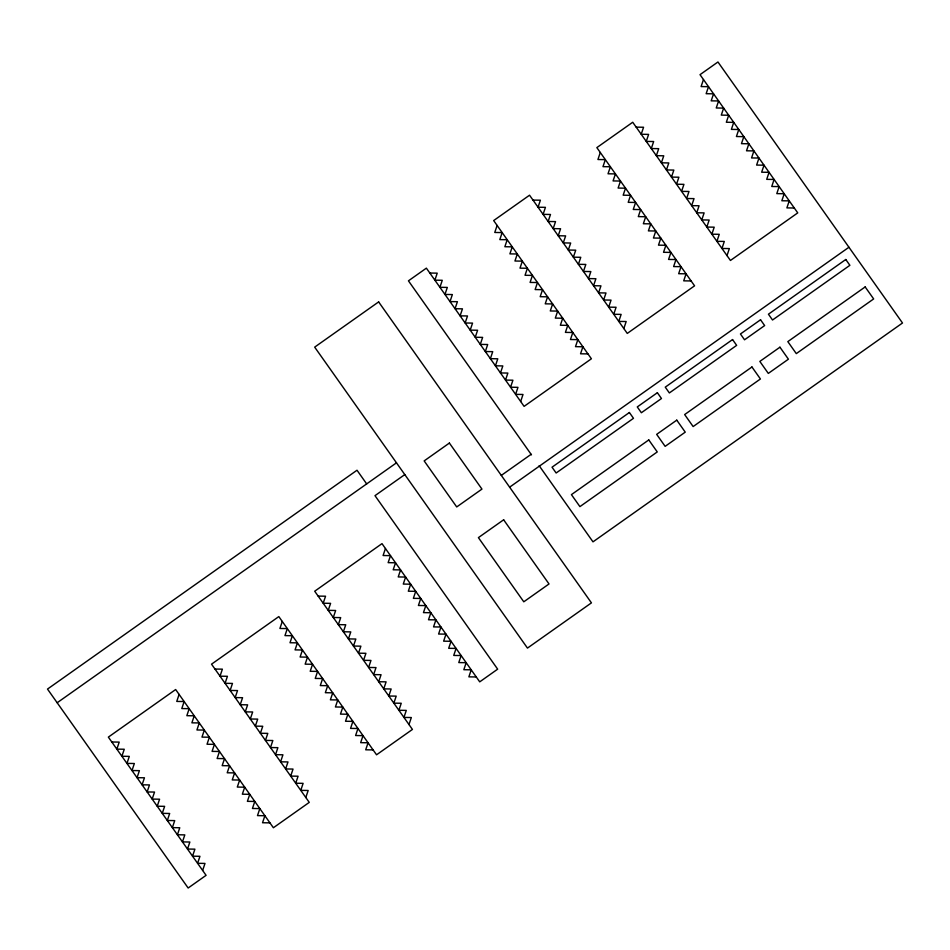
<?xml version="1.0" encoding="UTF-8"?>
<svg xmlns="http://www.w3.org/2000/svg" width="950" height="950" viewBox="0 0 950 950"><rect width="100%" height="100%" fill="white"/><g stroke="black" fill="none" stroke-linecap="round" stroke-linejoin="round"><path stroke-width="1.43" d="M179.111 694.403L176.748 701.421L184.146 701.539L181.794 708.557L189.192 708.676L186.841 715.694L194.239 715.813L191.888 722.831L199.286 722.95L196.935 729.968L204.333 730.087L201.982 737.105L209.38 737.224L207.029 744.242L214.427 744.361L212.076 751.379L219.474 751.498L217.123 758.516L224.521 758.634L222.169 765.653L229.567 765.771L227.204 772.789L234.614 772.908L232.251 779.926L239.661 780.045L237.298 787.063L244.708 787.182L242.345 794.2L249.755 794.319L247.392 801.337L254.802 801.456L252.439 808.474L259.849 808.592L257.486 815.611L264.884 815.729L262.533 822.748L269.931 822.866M282.281 621.454L279.918 628.472L287.327 628.591L284.964 635.609L292.363 635.728L290.011 642.746L297.409 642.865L295.058 649.883L302.456 650.002L300.105 657.02L307.503 657.139L305.152 664.157L312.55 664.276L310.199 671.294L317.597 671.413L315.246 678.431L322.644 678.549L320.293 685.568L327.691 685.686L325.339 692.704L332.738 692.823L330.386 699.841L337.784 699.96L335.421 706.978L342.831 707.097L340.468 714.115L347.878 714.234L345.515 721.252L352.925 721.371L350.562 728.389L357.972 728.508L355.609 735.526L363.019 735.644L360.656 742.663L368.066 742.781L365.702 749.799L373.101 749.918M202.635 870.449L204.998 863.431L197.588 863.312L199.951 856.294L192.541 856.176L194.904 849.158L187.506 849.039L189.857 842.021L182.459 841.902L184.811 834.884L177.412 834.765L179.764 827.747L172.366 827.628L174.717 820.61L167.319 820.491L169.67 813.473L162.272 813.354L164.623 806.336L157.225 806.217L159.576 799.199L152.178 799.081L154.529 792.062L147.131 791.944L149.482 784.926L142.084 784.807L144.447 777.789L137.037 777.67L139.401 770.652L131.991 770.533L134.354 763.515L126.944 763.396L129.307 756.378L121.897 756.259L124.26 749.241L116.85 749.123L119.213 742.104L111.803 741.986M385.451 548.506L383.088 555.524L390.497 555.643L388.134 562.661L395.544 562.78L393.181 569.798L400.579 569.917L398.228 576.935L405.626 577.054L403.275 584.072L410.673 584.191L408.322 591.209L415.72 591.327L413.369 598.346L420.767 598.464L418.416 605.482L425.814 605.601L423.463 612.619L430.861 612.738L428.509 619.756L435.907 619.875L433.556 626.893L440.954 627.012L438.603 634.03L446.001 634.149L443.638 641.167L451.048 641.286L448.685 648.304L456.095 648.422L453.732 655.441L461.142 655.559L458.779 662.578L466.189 662.696L463.826 669.714L471.236 669.833L468.872 676.851L476.282 676.97M497.123 225.447L494.76 232.465L502.17 232.584L499.807 239.602L507.217 239.721L504.854 246.739L512.264 246.857L509.901 253.876L517.311 253.994L514.947 261.012L522.346 261.131L519.994 268.149L527.393 268.268L525.041 275.286L532.439 275.405L530.088 282.423L537.486 282.542L535.135 289.56L542.533 289.679L540.182 296.697L547.58 296.816L545.229 303.834L552.627 303.952L550.276 310.971L557.674 311.089L555.322 318.108L562.721 318.226L560.357 325.244L567.768 325.363L565.404 332.381L572.814 332.5L570.451 339.518L577.861 339.637L575.498 346.655L582.908 346.774L580.545 353.792L587.955 353.911M305.805 797.501L308.168 790.483L300.758 790.364L303.121 783.346L295.723 783.227L298.074 776.209L290.676 776.091L293.027 769.072L285.629 768.954L287.981 761.936L280.582 761.817L282.934 754.799L275.536 754.68L277.887 747.662L270.489 747.543L272.84 740.525L265.442 740.406L267.793 733.388L260.395 733.269L262.746 726.251L255.348 726.133L257.699 719.114L250.301 718.996L252.664 711.977L245.254 711.859L247.618 704.841L240.208 704.722L242.571 697.704L235.161 697.585L237.524 690.567L230.114 690.448L232.477 683.43L225.067 683.311L227.43 676.293L220.02 676.174L222.383 669.156L214.985 669.038M600.293 152.499L597.93 159.517L605.34 159.636L602.977 166.654L610.387 166.773L608.024 173.791L615.434 173.909L613.071 180.928L620.481 181.046L618.117 188.064L625.516 188.183L623.164 195.201L630.562 195.32L628.211 202.338L635.609 202.457L633.258 209.475L640.656 209.594L638.305 216.612L645.703 216.731L643.352 223.749L650.75 223.868L648.399 230.886L655.797 231.004L653.446 238.023L660.844 238.141L658.492 245.159L665.891 245.278L663.539 252.296L670.938 252.415L668.574 259.433L675.984 259.552L673.621 266.57L681.031 266.689L678.668 273.707L686.078 273.826L683.715 280.844L691.125 280.962M408.975 724.553L411.338 717.535L403.94 717.416L406.291 710.398L398.893 710.279L401.244 703.261L393.846 703.143L396.197 696.124L388.799 696.006L391.151 688.988L383.753 688.869L386.104 681.851L378.706 681.732L381.057 674.714L373.659 674.595L376.01 667.577L368.612 667.458L370.963 660.44L363.565 660.321L365.916 653.303L358.518 653.184L360.881 646.166L353.471 646.047L355.834 639.029L348.424 638.911L350.787 631.893L343.378 631.774L345.741 624.756L338.331 624.637L340.694 617.619L333.284 617.5L335.647 610.482L328.237 610.363L330.6 603.345L323.202 603.226L325.553 596.208L318.155 596.089M520.659 401.494L523.011 394.476L515.612 394.357L517.964 387.339L510.566 387.22L512.917 380.202L505.519 380.083L507.87 373.065L500.472 372.946L502.823 365.928L495.425 365.809L497.776 358.791L490.378 358.673L492.729 351.654L485.331 351.536L487.683 344.517L480.284 344.399L482.636 337.381L475.238 337.262L477.601 330.244L470.191 330.125L472.554 323.107L465.144 322.988L467.507 315.97L460.097 315.851L462.46 308.833L455.05 308.714L457.413 301.696L450.003 301.577L452.366 294.559L444.956 294.441L447.319 287.423L439.921 287.304L442.272 280.286L434.874 280.167L437.226 273.149L429.827 273.03M703.463 79.551L701.1 86.569L708.51 86.688L706.147 93.706L713.557 93.824L711.194 100.843L718.604 100.961L716.241 107.979L723.651 108.098L721.288 115.116L728.697 115.235L726.334 122.253L733.732 122.372L731.381 129.39L738.779 129.509L736.428 136.527L743.826 136.646L741.475 143.664L748.873 143.782L746.522 150.801L753.92 150.919L751.569 157.938L758.967 158.056L756.616 165.074L764.014 165.193L761.663 172.211L769.061 172.33L766.709 179.348L774.107 179.467L771.756 186.485L779.154 186.604L776.791 193.622L784.201 193.741L781.838 200.759L789.248 200.877L786.885 207.896L794.295 208.014M623.829 328.546L626.181 321.527L618.783 321.409L621.134 314.391L613.736 314.272L616.087 307.254L608.689 307.135L611.04 300.117L603.642 299.998L605.993 292.98L598.595 292.861L600.946 285.843L593.548 285.724L595.899 278.706L588.501 278.587L590.852 271.569L583.454 271.451L585.817 264.433L578.408 264.314L580.771 257.296L573.361 257.177L575.724 250.159L568.314 250.04L570.677 243.022L563.267 242.903L565.63 235.885L558.22 235.766L560.583 228.748L553.173 228.629L555.536 221.611L548.138 221.493L550.489 214.474L543.091 214.356L545.442 207.338L538.044 207.219L540.396 200.201L532.997 200.082M726.999 255.598L729.351 248.579L721.953 248.461L724.304 241.442L716.906 241.324L719.257 234.306L711.859 234.187L714.21 227.169L706.812 227.05L709.163 220.032L701.765 219.913L704.116 212.895L696.718 212.776L699.069 205.758L691.671 205.639L694.034 198.621L686.624 198.502L688.988 191.484L681.578 191.366L683.941 184.348L676.531 184.229L678.894 177.211L671.484 177.092L673.847 170.074L666.437 169.955L668.8 162.937L661.39 162.818L663.753 155.8L656.355 155.681L658.706 148.663L651.308 148.544L653.659 141.526L646.261 141.407L648.613 134.389L641.214 134.271L643.566 127.252L636.168 127.134M57.166 702.751L396.471 462.828M404.795 474.596L374.989 495.662L497.657 669.168L479.726 681.851L381.995 543.638L314.699 591.221L412.431 729.434L376.556 754.799L278.825 616.586L211.529 664.169L309.261 802.382L273.386 827.747L175.655 689.534L108.359 737.117L206.091 875.33L188.148 888.012L47.5 689.082L357.01 470.238L366.676 483.906M501.303 475.404L531.109 454.338M509.628 487.172L848.944 247.249M531.477 454.836L408.441 280.832L426.372 268.149L524.103 406.363L591.399 358.779L493.668 220.566L529.542 195.201L627.273 333.414L694.569 285.831L596.849 147.618L632.724 122.253L730.443 260.466L797.739 212.883L700.019 74.67L717.951 61.988L902.5 323L592.99 541.844L539.161 465.714M378.634 301.91L314.676 347.13L527.464 648.09L591.434 602.87L378.634 301.91M449.386 443.056L424.163 460.904L456.713 506.944L481.947 489.096L449.386 443.056M629.387 412.514L552.033 467.198L556.142 473.005L633.484 418.309L629.387 412.514M657.376 392.718L637.272 406.933L641.369 412.739L661.473 398.525L657.376 392.718M732.557 339.566L665.261 387.149L669.358 392.944L736.654 345.361L732.557 339.566M760.546 319.77L740.442 333.984L744.539 339.791L764.643 325.577L760.546 319.77M845.773 259.504L768.431 314.201L772.528 319.996L849.882 265.311L845.773 259.504M503.642 519.793L478.408 537.629L523.783 601.801L549.017 583.965L503.642 519.793M648.779 439.933L571.425 494.629L579.916 506.623L657.258 451.927L648.779 439.933M676.768 420.149L656.664 434.364L665.143 446.358L685.247 432.143L676.768 420.149M751.949 366.985L684.653 414.568L693.132 426.562L760.428 378.979L751.949 366.985M779.938 347.201L759.834 361.416L768.312 373.409L788.417 359.195L779.938 347.201M865.165 286.936L787.823 341.62L796.302 353.614L873.656 298.929L865.165 286.936"/></g></svg>
